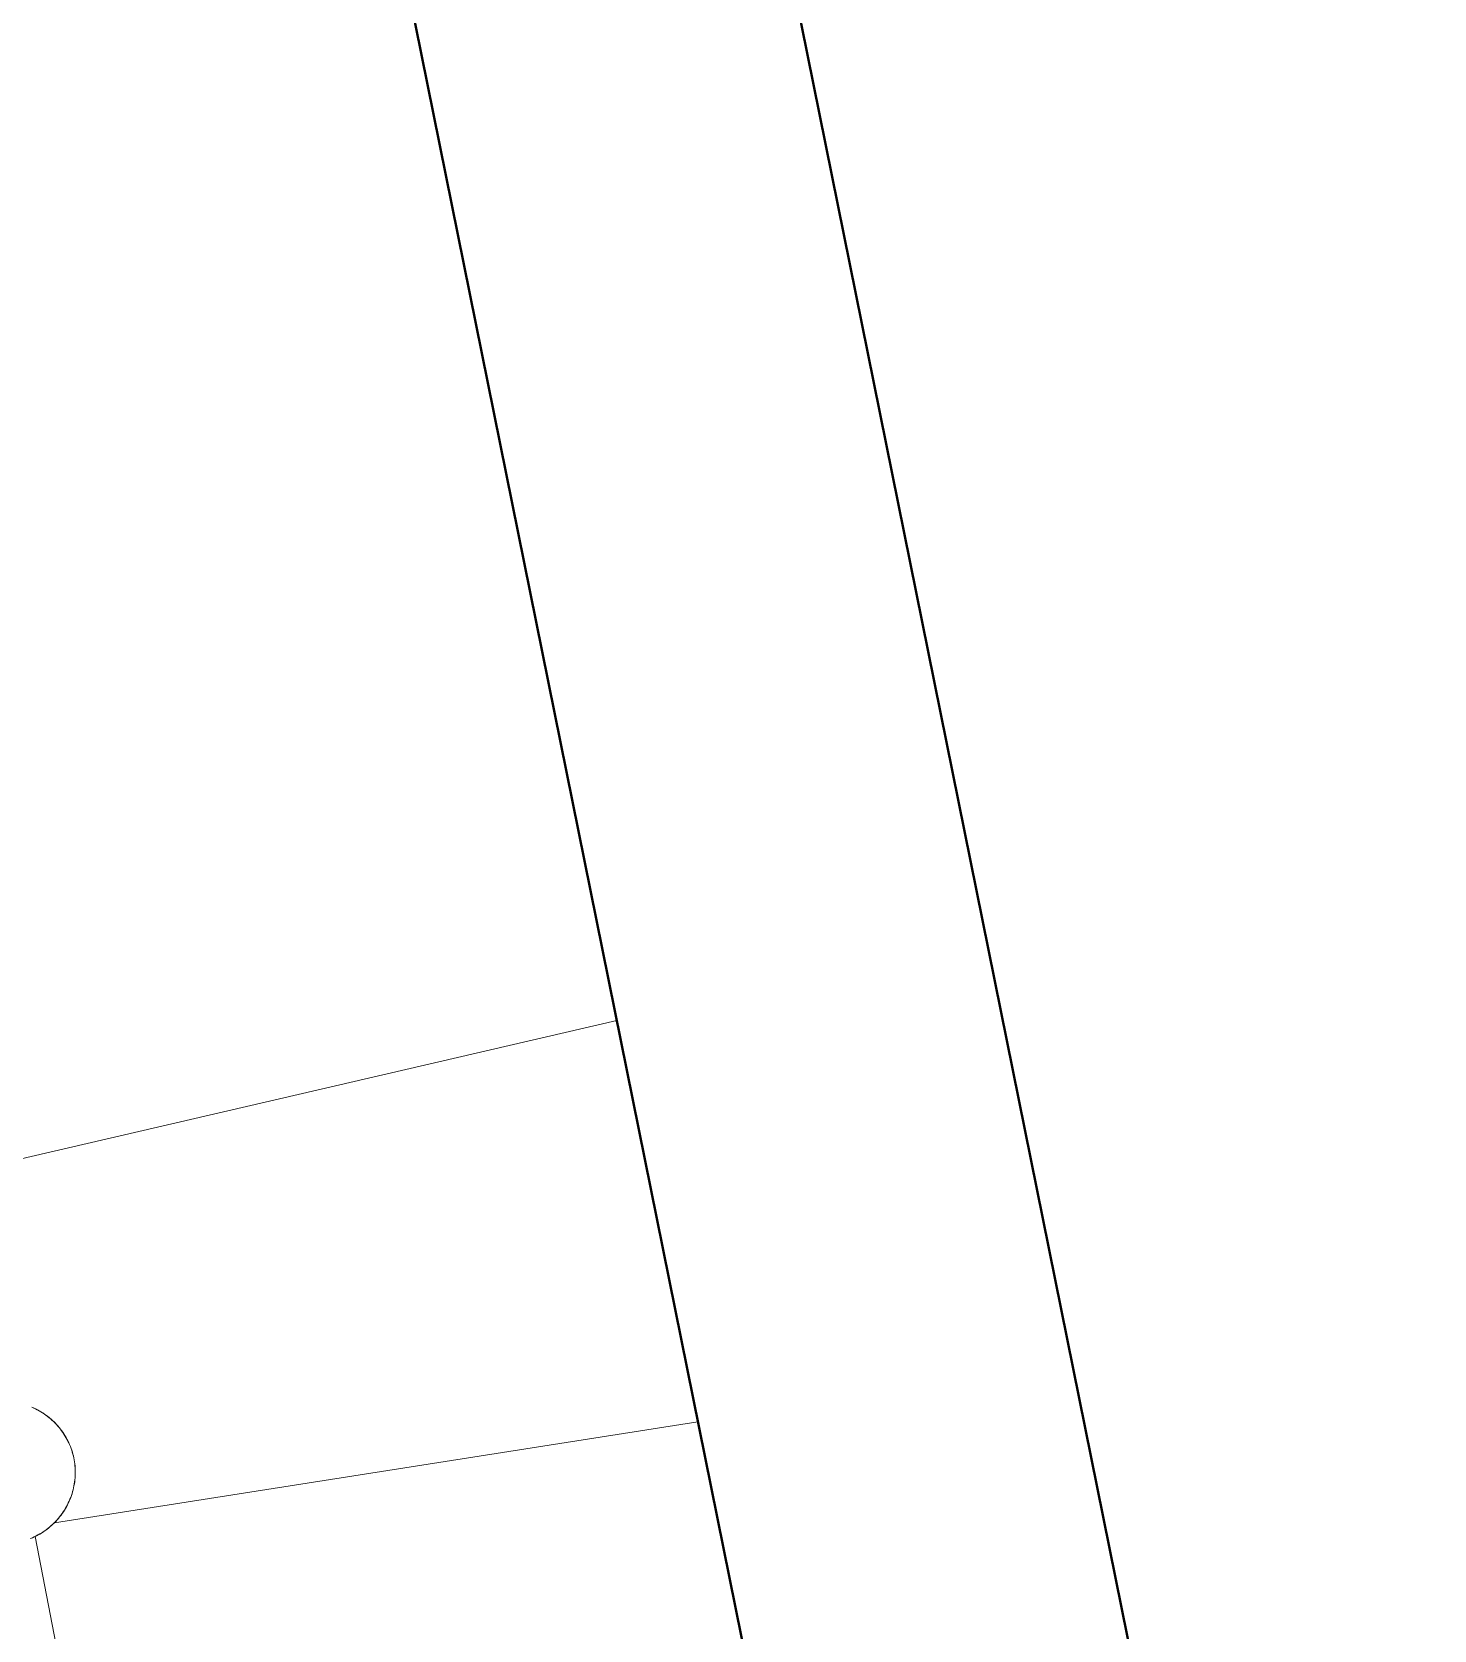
# Model space of a CAD drawing. Header units: inches. Extents: x -2078 to 106214, y -964 to 6385.
# Drawn here: x 37523.34 to 37541.87, y 4344.35 to 4365.47 of the extents above; entities that cross this region are included whole.
import ezdxf

# ---------------------------------------------------------------- set-up
doc = ezdxf.new("R2010")
doc.units = ezdxf.units.IN
doc.header["$MEASUREMENT"] = 0
doc.layers.add('16_dwg _2_', color=8, linetype='Continuous', lineweight=9)
doc.layers.add('A-WALL', color=3, linetype='Continuous', lineweight=40)
doc.layers.add('A-HATCH', color=9, linetype='Continuous')

# ---------------------------------------------------------------- blocks, each defined once
blk = doc.blocks.new('16_dwg _2_-V5-3-1st Floor - Auditorium')
at = {"color": 254, "lineweight": 9}
blk.add_line((177010.895, 507970.36), (177010.576, 507979.094), dxfattribs=at)
blk = doc.blocks.new('16_dwg _2_-V6-3-1st Floor - Auditorium')
at = {"color": 254, "lineweight": 9}
for p, q in [((176993.897, 507970.36), (176994.211, 507978.964)), ((177010.765, 507970.075), (176994.027, 507970.075))]:
    blk.add_line(p, q, dxfattribs=at)
at = {"color": 254, "lineweight": 9, "flags": 128}
for points in [[(176994.042, 507970.01), (176994.037, 507970.037), (176994.03, 507970.063), (176994.023, 507970.089), (176994.015, 507970.115), (176994.007, 507970.141), (176993.998, 507970.166), (176993.988, 507970.191), (176993.977, 507970.216), (176993.965, 507970.241), (176993.953, 507970.265), (176993.941, 507970.289), (176993.927, 507970.312), (176993.913, 507970.335), (176993.899, 507970.358), (176993.883, 507970.38), (176993.867, 507970.401), (176993.851, 507970.423), (176993.834, 507970.443), (176993.816, 507970.464), (176993.798, 507970.483), (176993.779, 507970.502), (176993.76, 507970.521), (176993.74, 507970.539), (176993.72, 507970.557), (176993.699, 507970.574), (176993.678, 507970.59), (176993.656, 507970.605), (176993.634, 507970.62), (176993.611, 507970.635), (176993.588, 507970.649), (176993.565, 507970.662), (176993.542, 507970.674), (176993.518, 507970.686), (176993.493, 507970.697), (176993.469, 507970.707), (176993.444, 507970.717), (176993.419, 507970.726), (176993.394, 507970.734), (176993.368, 507970.741), (176993.343, 507970.748), (176993.317, 507970.754), (176993.291, 507970.759), (176993.264, 507970.764), (176993.238, 507970.768), (176993.212, 507970.771), (176993.185, 507970.773), (176993.159, 507970.774), (176993.132, 507970.775), (176993.106, 507970.775), (176993.079, 507970.774), (176993.053, 507970.773), (176993.026, 507970.771), (176993, 507970.768), (176992.974, 507970.764), (176992.948, 507970.759), (176992.922, 507970.754), (176992.896, 507970.748), (176992.87, 507970.741), (176992.844, 507970.734), (176992.819, 507970.726), (176992.794, 507970.717), (176992.769, 507970.707), (176992.745, 507970.697), (176992.72, 507970.686), (176992.697, 507970.674), (176992.673, 507970.662), (176992.65, 507970.648), (176992.627, 507970.635), (176992.604, 507970.62), (176992.582, 507970.605), (176992.561, 507970.59), (176992.539, 507970.573), (176992.519, 507970.556), (176992.498, 507970.539), (176992.479, 507970.521), (176992.459, 507970.502), (176992.44, 507970.483), (176992.422, 507970.463), (176992.405, 507970.443), (176992.387, 507970.422), (176992.371, 507970.401), (176992.355, 507970.379), (176992.34, 507970.357)], [(176992.342, 507970.36), (176992.357, 507970.382), (176992.373, 507970.403), (176992.39, 507970.424), (176992.407, 507970.445), (176992.424, 507970.465), (176992.443, 507970.485), (176992.461, 507970.504), (176992.481, 507970.522), (176992.5, 507970.54), (176992.521, 507970.557), (176992.541, 507970.574), (176992.563, 507970.59), (176992.584, 507970.606), (176992.606, 507970.621), (176992.629, 507970.635), (176992.651, 507970.649), (176992.675, 507970.662), (176992.698, 507970.674), (176992.722, 507970.686), (176992.746, 507970.697), (176992.771, 507970.707), (176992.795, 507970.716), (176992.82, 507970.725), (176992.846, 507970.733), (176992.871, 507970.741), (176992.897, 507970.747), (176992.922, 507970.753), (176992.948, 507970.759), (176992.974, 507970.763), (176993.001, 507970.767), (176993.027, 507970.77), (176993.053, 507970.772), (176993.08, 507970.774), (176993.106, 507970.774), (176993.132, 507970.774), (176993.159, 507970.774), (176993.185, 507970.772), (176993.212, 507970.77), (176993.238, 507970.767), (176993.264, 507970.763), (176993.29, 507970.759), (176993.316, 507970.753), (176993.342, 507970.747), (176993.367, 507970.741), (176993.393, 507970.733), (176993.418, 507970.725), (176993.443, 507970.716), (176993.468, 507970.707), (176993.492, 507970.697), (176993.516, 507970.686), (176993.54, 507970.674), (176993.564, 507970.662), (176993.587, 507970.649), (176993.61, 507970.635), (176993.632, 507970.621), (176993.654, 507970.606), (176993.676, 507970.59), (176993.697, 507970.574), (176993.718, 507970.557), (176993.738, 507970.54), (176993.758, 507970.522), (176993.777, 507970.504), (176993.796, 507970.485), (176993.814, 507970.465), (176993.832, 507970.445), (176993.849, 507970.424), (176993.865, 507970.403), (176993.881, 507970.382), (176993.897, 507970.36), (176993.911, 507970.337), (176993.925, 507970.314), (176993.939, 507970.291), (176993.952, 507970.268), (176993.964, 507970.244), (176993.975, 507970.219), (176993.986, 507970.195), (176993.996, 507970.17), (176994.005, 507970.144), (176994.014, 507970.119), (176994.022, 507970.093), (176994.029, 507970.067), (176994.036, 507970.041), (176994.041, 507970.015)]]:
    blk.add_lwpolyline(points, dxfattribs=at)
blk = doc.blocks.new('E VFA56SDA6SD')
at = {"layer": '16_dwg _2_', "color": 250, "rotation": 280.9999999999996}
for name, p in [('16_dwg _2_-V5-3-1st Floor - Auditorium', (-523536.112, 81151.067)), ('16_dwg _2_-V6-3-1st Floor - Auditorium', (-523531.789, 81129.72))]:
    blk.add_blockref(name, p, dxfattribs=at)

msp = doc.modelspace()

# ---------------------------------------------------------------- linework, layer by layer
at = {"layer": 'A-WALL'}
for p, q in [((37536.966, 4323.218), (37514.488, 4434.4)), ((37519.59, 4434.4), (37541.867, 4324.208))]:
    msp.add_line(p, q, dxfattribs=at)

# ---------------------------------------------------------------- block references
at = {"layer": 'A-HATCH'}
msp.add_blockref('E VFA56SDA6SD', (28645.88, 32.751), dxfattribs=at)

doc.saveas('drawing.dxf')
